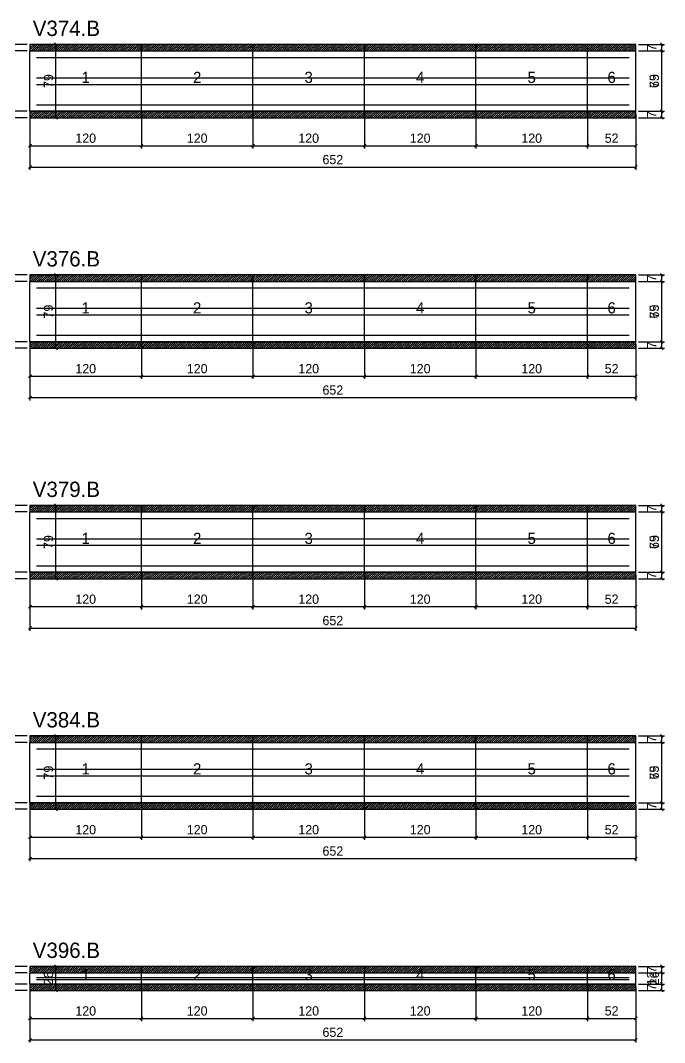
# Model space of a CAD drawing. Extents: x -9000 to 3070, y -16391 to 1250.
# Drawn here: x 900 to 1593, y -8705 to -7605 of the extents above; entities that cross this region are included whole.
import ezdxf
from ezdxf.enums import TextEntityAlignment as Align

# ---------------------------------------------------------------- set-up
doc = ezdxf.new("R2010")
doc.units = 0
for name, color, linetype in [('5', 5, 'Continuous'), ('COTA', 241, 'Continuous'), ('NOMENCLATURA', 7, 'Continuous'), ('Painéis', 200, 'Continuous'), ('SARR_2.2x5', 40, 'Continuous'), ('SARR_2.2x7', 40, 'Continuous'), ('SCO-___-LAJ', 224, 'Continuous')]:
    doc.layers.add(name, color=color, linetype=linetype)
doc.dimstyles.new('PAINEL', dxfattribs={"dimtxt": 10, "dimasz": 3, "dimexe": 3, "dimexo": 3, "dimgap": 3, "dimtad": 1, "dimblk": 'OBLIQUE', "dimblk1": 'OBLIQUE', "dimcen": 2.5, "dimclrd": 4, "dimclre": 4, "dimclrt": 240, "dimazin": 3, "dimtfac": 1, "dimtmove": 0, "dimatfit": 3})

# ---------------------------------------------------------------- blocks, each defined once
blk = doc.blocks.new('_OBLIQUE')
at = {"color": 0, "linetype": 'BYBLOCK'}
blk.add_line((-0.5, -0.5), (0.5, 0.5), dxfattribs=at)

msp = doc.modelspace()

# ---------------------------------------------------------------- hatches: boundary and pattern name
at = {"layer": 'COTA'}
h = msp.add_hatch(dxfattribs=at)
h.set_pattern_fill('ANSI31', scale=0.5)
h.paths.add_polyline_path([(910, -7638), (1030, -7638), (1030, -7631), (910, -7631)])
h = msp.add_hatch(dxfattribs=at)
h.set_pattern_fill('ANSI31', scale=0.5)
h.paths.add_polyline_path([(1030, -7638), (1150, -7638), (1150, -7631), (1030, -7631)])
h = msp.add_hatch(dxfattribs=at)
h.set_pattern_fill('ANSI31', scale=0.5)
h.paths.add_polyline_path([(1150, -7638), (1270, -7638), (1270, -7631), (1150, -7631)])
h = msp.add_hatch(dxfattribs=at)
h.set_pattern_fill('ANSI31', scale=0.5)
h.paths.add_polyline_path([(1270, -7638), (1390, -7638), (1390, -7631), (1270, -7631)])
h = msp.add_hatch(dxfattribs=at)
h.set_pattern_fill('ANSI31', scale=0.5)
h.paths.add_polyline_path([(1390, -7638), (1510, -7638), (1510, -7631), (1390, -7631)])
h = msp.add_hatch(dxfattribs=at)
h.set_pattern_fill('ANSI31', scale=0.5)
h.paths.add_polyline_path([(1510, -7638), (1562, -7638), (1562, -7631), (1510, -7631)])
h = msp.add_hatch(dxfattribs=at)
h.set_pattern_fill('ANSI31', scale=0.5)
h.paths.add_polyline_path([(910, -7710), (1030, -7710), (1030, -7703), (910, -7703)])
h = msp.add_hatch(dxfattribs=at)
h.set_pattern_fill('ANSI31', scale=0.5)
h.paths.add_polyline_path([(1030, -7710), (1150, -7710), (1150, -7703), (1030, -7703)])
h = msp.add_hatch(dxfattribs=at)
h.set_pattern_fill('ANSI31', scale=0.5)
h.paths.add_polyline_path([(1150, -7710), (1270, -7710), (1270, -7703), (1150, -7703)])
h = msp.add_hatch(dxfattribs=at)
h.set_pattern_fill('ANSI31', scale=0.5)
h.paths.add_polyline_path([(1270, -7710), (1390, -7710), (1390, -7703), (1270, -7703)])
h = msp.add_hatch(dxfattribs=at)
h.set_pattern_fill('ANSI31', scale=0.5)
h.paths.add_polyline_path([(1390, -7710), (1510, -7710), (1510, -7703), (1390, -7703)])
h = msp.add_hatch(dxfattribs=at)
h.set_pattern_fill('ANSI31', scale=0.5)
h.paths.add_polyline_path([(1510, -7710), (1562, -7710), (1562, -7703), (1510, -7703)])
h = msp.add_hatch(dxfattribs=at)
h.set_pattern_fill('ANSI31', scale=0.5)
h.paths.add_polyline_path([(910, -7886), (1030, -7886), (1030, -7879), (910, -7879)])
h = msp.add_hatch(dxfattribs=at)
h.set_pattern_fill('ANSI31', scale=0.5)
h.paths.add_polyline_path([(1030, -7886), (1150, -7886), (1150, -7879), (1030, -7879)])
h = msp.add_hatch(dxfattribs=at)
h.set_pattern_fill('ANSI31', scale=0.5)
h.paths.add_polyline_path([(1150, -7886), (1270, -7886), (1270, -7879), (1150, -7879)])
h = msp.add_hatch(dxfattribs=at)
h.set_pattern_fill('ANSI31', scale=0.5)
h.paths.add_polyline_path([(1270, -7886), (1390, -7886), (1390, -7879), (1270, -7879)])
h = msp.add_hatch(dxfattribs=at)
h.set_pattern_fill('ANSI31', scale=0.5)
h.paths.add_polyline_path([(1390, -7886), (1510, -7886), (1510, -7879), (1390, -7879)])
h = msp.add_hatch(dxfattribs=at)
h.set_pattern_fill('ANSI31', scale=0.5)
h.paths.add_polyline_path([(1510, -7886), (1562, -7886), (1562, -7879), (1510, -7879)])
h = msp.add_hatch(dxfattribs=at)
h.set_pattern_fill('ANSI31', scale=0.5)
h.paths.add_polyline_path([(910, -7958), (1030, -7958), (1030, -7951), (910, -7951)])
h = msp.add_hatch(dxfattribs=at)
h.set_pattern_fill('ANSI31', scale=0.5)
h.paths.add_polyline_path([(1030, -7958), (1150, -7958), (1150, -7951), (1030, -7951)])
h = msp.add_hatch(dxfattribs=at)
h.set_pattern_fill('ANSI31', scale=0.5)
h.paths.add_polyline_path([(1150, -7958), (1270, -7958), (1270, -7951), (1150, -7951)])
h = msp.add_hatch(dxfattribs=at)
h.set_pattern_fill('ANSI31', scale=0.5)
h.paths.add_polyline_path([(1270, -7958), (1390, -7958), (1390, -7951), (1270, -7951)])
h = msp.add_hatch(dxfattribs=at)
h.set_pattern_fill('ANSI31', scale=0.5)
h.paths.add_polyline_path([(1390, -7958), (1510, -7958), (1510, -7951), (1390, -7951)])
h = msp.add_hatch(dxfattribs=at)
h.set_pattern_fill('ANSI31', scale=0.5)
h.paths.add_polyline_path([(1510, -7958), (1562, -7958), (1562, -7951), (1510, -7951)])
h = msp.add_hatch(dxfattribs=at)
h.set_pattern_fill('ANSI31', scale=0.5)
h.paths.add_polyline_path([(910, -8134), (1030, -8134), (1030, -8127), (910, -8127)])
h = msp.add_hatch(dxfattribs=at)
h.set_pattern_fill('ANSI31', scale=0.5)
h.paths.add_polyline_path([(1030, -8134), (1150, -8134), (1150, -8127), (1030, -8127)])
h = msp.add_hatch(dxfattribs=at)
h.set_pattern_fill('ANSI31', scale=0.5)
h.paths.add_polyline_path([(1150, -8134), (1270, -8134), (1270, -8127), (1150, -8127)])
h = msp.add_hatch(dxfattribs=at)
h.set_pattern_fill('ANSI31', scale=0.5)
h.paths.add_polyline_path([(1270, -8134), (1390, -8134), (1390, -8127), (1270, -8127)])
h = msp.add_hatch(dxfattribs=at)
h.set_pattern_fill('ANSI31', scale=0.5)
h.paths.add_polyline_path([(1390, -8134), (1510, -8134), (1510, -8127), (1390, -8127)])
h = msp.add_hatch(dxfattribs=at)
h.set_pattern_fill('ANSI31', scale=0.5)
h.paths.add_polyline_path([(1510, -8134), (1562, -8134), (1562, -8127), (1510, -8127)])
h = msp.add_hatch(dxfattribs=at)
h.set_pattern_fill('ANSI31', scale=0.5)
h.paths.add_polyline_path([(910, -8206), (1030, -8206), (1030, -8199), (910, -8199)])
h = msp.add_hatch(dxfattribs=at)
h.set_pattern_fill('ANSI31', scale=0.5)
h.paths.add_polyline_path([(1030, -8206), (1150, -8206), (1150, -8199), (1030, -8199)])
h = msp.add_hatch(dxfattribs=at)
h.set_pattern_fill('ANSI31', scale=0.5)
h.paths.add_polyline_path([(1150, -8206), (1270, -8206), (1270, -8199), (1150, -8199)])
h = msp.add_hatch(dxfattribs=at)
h.set_pattern_fill('ANSI31', scale=0.5)
h.paths.add_polyline_path([(1270, -8206), (1390, -8206), (1390, -8199), (1270, -8199)])
h = msp.add_hatch(dxfattribs=at)
h.set_pattern_fill('ANSI31', scale=0.5)
h.paths.add_polyline_path([(1390, -8206), (1510, -8206), (1510, -8199), (1390, -8199)])
h = msp.add_hatch(dxfattribs=at)
h.set_pattern_fill('ANSI31', scale=0.5)
h.paths.add_polyline_path([(1510, -8206), (1562, -8206), (1562, -8199), (1510, -8199)])
h = msp.add_hatch(dxfattribs=at)
h.set_pattern_fill('ANSI31', scale=0.5)
h.paths.add_polyline_path([(910, -8382), (1030, -8382), (1030, -8375), (910, -8375)])
h = msp.add_hatch(dxfattribs=at)
h.set_pattern_fill('ANSI31', scale=0.5)
h.paths.add_polyline_path([(1030, -8382), (1150, -8382), (1150, -8375), (1030, -8375)])
h = msp.add_hatch(dxfattribs=at)
h.set_pattern_fill('ANSI31', scale=0.5)
h.paths.add_polyline_path([(1150, -8382), (1270, -8382), (1270, -8375), (1150, -8375)])
h = msp.add_hatch(dxfattribs=at)
h.set_pattern_fill('ANSI31', scale=0.5)
h.paths.add_polyline_path([(1270, -8382), (1390, -8382), (1390, -8375), (1270, -8375)])
h = msp.add_hatch(dxfattribs=at)
h.set_pattern_fill('ANSI31', scale=0.5)
h.paths.add_polyline_path([(1390, -8382), (1510, -8382), (1510, -8375), (1390, -8375)])
h = msp.add_hatch(dxfattribs=at)
h.set_pattern_fill('ANSI31', scale=0.5)
h.paths.add_polyline_path([(1510, -8382), (1562, -8382), (1562, -8375), (1510, -8375)])
h = msp.add_hatch(dxfattribs=at)
h.set_pattern_fill('ANSI31', scale=0.5)
h.paths.add_polyline_path([(910, -8454), (1030, -8454), (1030, -8447), (910, -8447)])
h = msp.add_hatch(dxfattribs=at)
h.set_pattern_fill('ANSI31', scale=0.5)
h.paths.add_polyline_path([(1030, -8454), (1150, -8454), (1150, -8447), (1030, -8447)])
h = msp.add_hatch(dxfattribs=at)
h.set_pattern_fill('ANSI31', scale=0.5)
h.paths.add_polyline_path([(1150, -8454), (1270, -8454), (1270, -8447), (1150, -8447)])
h = msp.add_hatch(dxfattribs=at)
h.set_pattern_fill('ANSI31', scale=0.5)
h.paths.add_polyline_path([(1270, -8454), (1390, -8454), (1390, -8447), (1270, -8447)])
h = msp.add_hatch(dxfattribs=at)
h.set_pattern_fill('ANSI31', scale=0.5)
h.paths.add_polyline_path([(1390, -8454), (1510, -8454), (1510, -8447), (1390, -8447)])
h = msp.add_hatch(dxfattribs=at)
h.set_pattern_fill('ANSI31', scale=0.5)
h.paths.add_polyline_path([(1510, -8454), (1562, -8454), (1562, -8447), (1510, -8447)])
h = msp.add_hatch(dxfattribs=at)
h.set_pattern_fill('ANSI31', scale=0.5)
h.paths.add_polyline_path([(910, -8630), (1030, -8630), (1030, -8623), (910, -8623)])
h = msp.add_hatch(dxfattribs=at)
h.set_pattern_fill('ANSI31', scale=0.5)
h.paths.add_polyline_path([(1030, -8630), (1150, -8630), (1150, -8623), (1030, -8623)])
h = msp.add_hatch(dxfattribs=at)
h.set_pattern_fill('ANSI31', scale=0.5)
h.paths.add_polyline_path([(1150, -8630), (1270, -8630), (1270, -8623), (1150, -8623)])
h = msp.add_hatch(dxfattribs=at)
h.set_pattern_fill('ANSI31', scale=0.5)
h.paths.add_polyline_path([(1270, -8630), (1390, -8630), (1390, -8623), (1270, -8623)])
h = msp.add_hatch(dxfattribs=at)
h.set_pattern_fill('ANSI31', scale=0.5)
h.paths.add_polyline_path([(1390, -8630), (1510, -8630), (1510, -8623), (1390, -8623)])
h = msp.add_hatch(dxfattribs=at)
h.set_pattern_fill('ANSI31', scale=0.5)
h.paths.add_polyline_path([(1510, -8630), (1562, -8630), (1562, -8623), (1510, -8623)])
h = msp.add_hatch(dxfattribs=at)
h.set_pattern_fill('ANSI31', scale=0.5)
h.paths.add_polyline_path([(910, -8649), (1030, -8649), (1030, -8642), (910, -8642)])
h = msp.add_hatch(dxfattribs=at)
h.set_pattern_fill('ANSI31', scale=0.5)
h.paths.add_polyline_path([(1030, -8649), (1150, -8649), (1150, -8642), (1030, -8642)])
h = msp.add_hatch(dxfattribs=at)
h.set_pattern_fill('ANSI31', scale=0.5)
h.paths.add_polyline_path([(1150, -8649), (1270, -8649), (1270, -8642), (1150, -8642)])
h = msp.add_hatch(dxfattribs=at)
h.set_pattern_fill('ANSI31', scale=0.5)
h.paths.add_polyline_path([(1270, -8649), (1390, -8649), (1390, -8642), (1270, -8642)])
h = msp.add_hatch(dxfattribs=at)
h.set_pattern_fill('ANSI31', scale=0.5)
h.paths.add_polyline_path([(1390, -8649), (1510, -8649), (1510, -8642), (1390, -8642)])
h = msp.add_hatch(dxfattribs=at)
h.set_pattern_fill('ANSI31', scale=0.5)
h.paths.add_polyline_path([(1510, -8649), (1562, -8649), (1562, -8642), (1510, -8642)])

# ---------------------------------------------------------------- linework, layer by layer
at = {"layer": 'Painéis'}
for p, q in [((910, -7638), (1030, -7638)), ((910, -7703), (910, -7638)), ((1030, -7703), (1030, -7638)), ((1030, -7703), (1030, -7638)), ((1030, -7638), (1150, -7638)), ((1030, -7703), (1030, -7638)), ((1150, -7703), (1150, -7638)), ((1150, -7703), (1150, -7638)), ((1150, -7638), (1270, -7638)), ((1150, -7703), (1150, -7638)), ((1270, -7703), (1270, -7638)), ((1270, -7703), (1270, -7638)), ((1270, -7638), (1390, -7638)), ((1270, -7703), (1270, -7638)), ((1390, -7703), (1390, -7638)), ((1390, -7703), (1390, -7638)), ((1390, -7638), (1510, -7638)), ((1390, -7703), (1390, -7638)), ((1510, -7703), (1510, -7638)), ((1510, -7703), (1510, -7638)), ((1510, -7638), (1562, -7638)), ((1510, -7703), (1510, -7638)), ((1562, -7703), (1562, -7638)), ((910, -7703), (1030, -7703)), ((1030, -7703), (1150, -7703)), ((1150, -7703), (1270, -7703)), ((1270, -7703), (1390, -7703)), ((1390, -7703), (1510, -7703)), ((1510, -7703), (1562, -7703)), ((910, -7886), (1030, -7886)), ((910, -7951), (910, -7886)), ((1030, -7951), (1030, -7886)), ((1030, -7951), (1030, -7886)), ((1030, -7886), (1150, -7886)), ((1030, -7951), (1030, -7886)), ((1150, -7951), (1150, -7886)), ((1150, -7951), (1150, -7886)), ((1150, -7886), (1270, -7886)), ((1150, -7951), (1150, -7886)), ((1270, -7951), (1270, -7886)), ((1270, -7951), (1270, -7886)), ((1270, -7886), (1390, -7886)), ((1270, -7951), (1270, -7886)), ((1390, -7951), (1390, -7886)), ((1390, -7951), (1390, -7886)), ((1390, -7886), (1510, -7886)), ((1390, -7951), (1390, -7886)), ((1510, -7951), (1510, -7886)), ((1510, -7951), (1510, -7886)), ((1510, -7886), (1562, -7886)), ((1510, -7951), (1510, -7886)), ((1562, -7951), (1562, -7886)), ((910, -7951), (1030, -7951)), ((1030, -7951), (1150, -7951)), ((1150, -7951), (1270, -7951)), ((1270, -7951), (1390, -7951)), ((1390, -7951), (1510, -7951)), ((1510, -7951), (1562, -7951)), ((910, -8134), (1030, -8134)), ((910, -8199), (910, -8134)), ((1030, -8199), (1030, -8134)), ((1030, -8199), (1030, -8134)), ((1030, -8134), (1150, -8134)), ((1030, -8199), (1030, -8134)), ((1150, -8199), (1150, -8134)), ((1150, -8199), (1150, -8134)), ((1150, -8134), (1270, -8134)), ((1150, -8199), (1150, -8134)), ((1270, -8199), (1270, -8134)), ((1270, -8199), (1270, -8134)), ((1270, -8134), (1390, -8134)), ((1270, -8199), (1270, -8134)), ((1390, -8199), (1390, -8134)), ((1390, -8199), (1390, -8134)), ((1390, -8134), (1510, -8134)), ((1390, -8199), (1390, -8134)), ((1510, -8199), (1510, -8134)), ((1510, -8199), (1510, -8134)), ((1510, -8134), (1562, -8134)), ((1510, -8199), (1510, -8134)), ((1562, -8199), (1562, -8134)), ((910, -8199), (1030, -8199)), ((1030, -8199), (1150, -8199)), ((1150, -8199), (1270, -8199)), ((1270, -8199), (1390, -8199)), ((1390, -8199), (1510, -8199)), ((1510, -8199), (1562, -8199)), ((910, -8382), (1030, -8382)), ((910, -8447), (910, -8382)), ((1030, -8447), (1030, -8382)), ((1030, -8447), (1030, -8382)), ((1030, -8382), (1150, -8382)), ((1030, -8447), (1030, -8382)), ((1150, -8447), (1150, -8382)), ((1150, -8447), (1150, -8382)), ((1150, -8382), (1270, -8382)), ((1150, -8447), (1150, -8382)), ((1270, -8447), (1270, -8382)), ((1270, -8447), (1270, -8382)), ((1270, -8382), (1390, -8382)), ((1270, -8447), (1270, -8382)), ((1390, -8447), (1390, -8382)), ((1390, -8447), (1390, -8382)), ((1390, -8382), (1510, -8382)), ((1390, -8447), (1390, -8382)), ((1510, -8447), (1510, -8382)), ((1510, -8447), (1510, -8382)), ((1510, -8382), (1562, -8382)), ((1510, -8447), (1510, -8382)), ((1562, -8447), (1562, -8382)), ((910, -8447), (1030, -8447)), ((1030, -8447), (1150, -8447)), ((1150, -8447), (1270, -8447)), ((1270, -8447), (1390, -8447)), ((1390, -8447), (1510, -8447)), ((1510, -8447), (1562, -8447)), ((910, -8630), (1030, -8630)), ((910, -8642), (910, -8630)), ((1030, -8642), (1030, -8630)), ((1030, -8642), (1030, -8630)), ((1030, -8630), (1150, -8630)), ((1030, -8642), (1030, -8630)), ((1150, -8642), (1150, -8630)), ((1150, -8642), (1150, -8630)), ((1150, -8630), (1270, -8630)), ((1150, -8642), (1150, -8630)), ((1270, -8642), (1270, -8630)), ((1270, -8642), (1270, -8630)), ((1270, -8630), (1390, -8630)), ((1270, -8642), (1270, -8630)), ((1390, -8642), (1390, -8630)), ((1390, -8642), (1390, -8630)), ((1390, -8630), (1510, -8630)), ((1390, -8642), (1390, -8630)), ((1510, -8642), (1510, -8630)), ((1510, -8642), (1510, -8630)), ((1510, -8630), (1562, -8630)), ((1510, -8642), (1510, -8630)), ((1562, -8642), (1562, -8630)), ((910, -8642), (1030, -8642)), ((1030, -8642), (1150, -8642)), ((1150, -8642), (1270, -8642)), ((1270, -8642), (1390, -8642)), ((1390, -8642), (1510, -8642)), ((1510, -8642), (1562, -8642))]:
    msp.add_line(p, q, dxfattribs=at)
at = {"layer": 'SARR_2.2x5'}
for points in [[(917, -8635), (1030, -8635)], [(917, -8635), (1030, -8635)], [(917, -8637), (1030, -8637)], [(917, -8637), (1030, -8637)], [(1030, -8635), (1150, -8635)], [(1030, -8635), (1150, -8635)], [(1030, -8637), (1150, -8637)], [(1030, -8637), (1150, -8637)], [(1150, -8635), (1270, -8635)], [(1150, -8635), (1270, -8635)], [(1150, -8637), (1270, -8637)], [(1150, -8637), (1270, -8637)], [(1270, -8635), (1390, -8635)], [(1270, -8635), (1390, -8635)], [(1270, -8637), (1390, -8637)], [(1270, -8637), (1390, -8637)], [(1390, -8635), (1510, -8635)], [(1390, -8635), (1510, -8635)], [(1390, -8637), (1510, -8637)], [(1390, -8637), (1510, -8637)], [(1510, -8635), (1555, -8635)], [(1510, -8635), (1555, -8635)], [(1510, -8637), (1555, -8637)], [(1510, -8637), (1555, -8637)]]:
    msp.add_lwpolyline(points, dxfattribs=at)
at = {"layer": 'SARR_2.2x7'}
for points in [[(917, -7645), (1030, -7645)], [(917, -7645), (1030, -7645)], [(1030, -7645), (1150, -7645)], [(1030, -7645), (1150, -7645)], [(1150, -7645), (1270, -7645)], [(1150, -7645), (1270, -7645)], [(1270, -7645), (1390, -7645)], [(1270, -7645), (1390, -7645)], [(1390, -7645), (1510, -7645)], [(1390, -7645), (1510, -7645)], [(1510, -7645), (1555, -7645)], [(1510, -7645), (1555, -7645)], [(917, -7667), (1030, -7667)], [(917, -7667), (1030, -7667)], [(917, -7674), (1030, -7674)], [(917, -7674), (1030, -7674)], [(1030, -7667), (1150, -7667)], [(1030, -7667), (1150, -7667)], [(1030, -7674), (1150, -7674)], [(1030, -7674), (1150, -7674)], [(1150, -7667), (1270, -7667)], [(1150, -7667), (1270, -7667)], [(1150, -7674), (1270, -7674)], [(1150, -7674), (1270, -7674)], [(1270, -7667), (1390, -7667)], [(1270, -7667), (1390, -7667)], [(1270, -7674), (1390, -7674)], [(1270, -7674), (1390, -7674)], [(1390, -7667), (1510, -7667)], [(1390, -7667), (1510, -7667)], [(1390, -7674), (1510, -7674)], [(1390, -7674), (1510, -7674)], [(1510, -7667), (1555, -7667)], [(1510, -7667), (1555, -7667)], [(1510, -7674), (1555, -7674)], [(1510, -7674), (1555, -7674)], [(917, -7696), (1030, -7696)], [(917, -7696), (1030, -7696)], [(1030, -7696), (1150, -7696)], [(1030, -7696), (1150, -7696)], [(1150, -7696), (1270, -7696)], [(1150, -7696), (1270, -7696)], [(1270, -7696), (1390, -7696)], [(1270, -7696), (1390, -7696)], [(1390, -7696), (1510, -7696)], [(1390, -7696), (1510, -7696)], [(1510, -7696), (1555, -7696)], [(1510, -7696), (1555, -7696)], [(917, -7893), (1030, -7893)], [(917, -7893), (1030, -7893)], [(1030, -7893), (1150, -7893)], [(1030, -7893), (1150, -7893)], [(1150, -7893), (1270, -7893)], [(1150, -7893), (1270, -7893)], [(1270, -7893), (1390, -7893)], [(1270, -7893), (1390, -7893)], [(1390, -7893), (1510, -7893)], [(1390, -7893), (1510, -7893)], [(1510, -7893), (1555, -7893)], [(1510, -7893), (1555, -7893)], [(917, -7915), (1030, -7915)], [(917, -7915), (1030, -7915)], [(1030, -7915), (1150, -7915)], [(1030, -7915), (1150, -7915)], [(1150, -7915), (1270, -7915)], [(1150, -7915), (1270, -7915)], [(1270, -7915), (1390, -7915)], [(1270, -7915), (1390, -7915)], [(1390, -7915), (1510, -7915)], [(1390, -7915), (1510, -7915)], [(1510, -7915), (1555, -7915)], [(1510, -7915), (1555, -7915)], [(917, -7922), (1030, -7922)], [(917, -7922), (1030, -7922)], [(1030, -7922), (1150, -7922)], [(1030, -7922), (1150, -7922)], [(1150, -7922), (1270, -7922)], [(1150, -7922), (1270, -7922)], [(1270, -7922), (1390, -7922)], [(1270, -7922), (1390, -7922)], [(1390, -7922), (1510, -7922)], [(1390, -7922), (1510, -7922)], [(1510, -7922), (1555, -7922)], [(1510, -7922), (1555, -7922)], [(917, -7944), (1030, -7944)], [(917, -7944), (1030, -7944)], [(1030, -7944), (1150, -7944)], [(1030, -7944), (1150, -7944)], [(1150, -7944), (1270, -7944)], [(1150, -7944), (1270, -7944)], [(1270, -7944), (1390, -7944)], [(1270, -7944), (1390, -7944)], [(1390, -7944), (1510, -7944)], [(1390, -7944), (1510, -7944)], [(1510, -7944), (1555, -7944)], [(1510, -7944), (1555, -7944)], [(917, -8141), (1030, -8141)], [(917, -8141), (1030, -8141)], [(1030, -8141), (1150, -8141)], [(1030, -8141), (1150, -8141)], [(1150, -8141), (1270, -8141)], [(1150, -8141), (1270, -8141)], [(1270, -8141), (1390, -8141)], [(1270, -8141), (1390, -8141)], [(1390, -8141), (1510, -8141)], [(1390, -8141), (1510, -8141)], [(1510, -8141), (1555, -8141)], [(1510, -8141), (1555, -8141)], [(917, -8163), (1030, -8163)], [(917, -8163), (1030, -8163)], [(917, -8170), (1030, -8170)], [(917, -8170), (1030, -8170)], [(1030, -8163), (1150, -8163)], [(1030, -8163), (1150, -8163)], [(1030, -8170), (1150, -8170)], [(1030, -8170), (1150, -8170)], [(1150, -8163), (1270, -8163)], [(1150, -8163), (1270, -8163)], [(1150, -8170), (1270, -8170)], [(1150, -8170), (1270, -8170)], [(1270, -8163), (1390, -8163)], [(1270, -8163), (1390, -8163)], [(1270, -8170), (1390, -8170)], [(1270, -8170), (1390, -8170)], [(1390, -8163), (1510, -8163)], [(1390, -8163), (1510, -8163)], [(1390, -8170), (1510, -8170)], [(1390, -8170), (1510, -8170)], [(1510, -8163), (1555, -8163)], [(1510, -8163), (1555, -8163)], [(1510, -8170), (1555, -8170)], [(1510, -8170), (1555, -8170)], [(917, -8192), (1030, -8192)], [(917, -8192), (1030, -8192)], [(1030, -8192), (1150, -8192)], [(1030, -8192), (1150, -8192)], [(1150, -8192), (1270, -8192)], [(1150, -8192), (1270, -8192)], [(1270, -8192), (1390, -8192)], [(1270, -8192), (1390, -8192)], [(1390, -8192), (1510, -8192)], [(1390, -8192), (1510, -8192)], [(1510, -8192), (1555, -8192)], [(1510, -8192), (1555, -8192)], [(917, -8389), (1030, -8389)], [(917, -8389), (1030, -8389)], [(1030, -8389), (1150, -8389)], [(1030, -8389), (1150, -8389)], [(1150, -8389), (1270, -8389)], [(1150, -8389), (1270, -8389)], [(1270, -8389), (1390, -8389)], [(1270, -8389), (1390, -8389)], [(1390, -8389), (1510, -8389)], [(1390, -8389), (1510, -8389)], [(1510, -8389), (1555, -8389)], [(1510, -8389), (1555, -8389)], [(917, -8411), (1030, -8411)], [(917, -8411), (1030, -8411)], [(1030, -8411), (1150, -8411)], [(1030, -8411), (1150, -8411)], [(1150, -8411), (1270, -8411)], [(1150, -8411), (1270, -8411)], [(1270, -8411), (1390, -8411)], [(1270, -8411), (1390, -8411)], [(1390, -8411), (1510, -8411)], [(1390, -8411), (1510, -8411)], [(1510, -8411), (1555, -8411)], [(1510, -8411), (1555, -8411)], [(917, -8418), (1030, -8418)], [(917, -8418), (1030, -8418)], [(1030, -8418), (1150, -8418)], [(1030, -8418), (1150, -8418)], [(1150, -8418), (1270, -8418)], [(1150, -8418), (1270, -8418)], [(1270, -8418), (1390, -8418)], [(1270, -8418), (1390, -8418)], [(1390, -8418), (1510, -8418)], [(1390, -8418), (1510, -8418)], [(1510, -8418), (1555, -8418)], [(1510, -8418), (1555, -8418)], [(917, -8440), (1030, -8440)], [(917, -8440), (1030, -8440)], [(1030, -8440), (1150, -8440)], [(1030, -8440), (1150, -8440)], [(1150, -8440), (1270, -8440)], [(1150, -8440), (1270, -8440)], [(1270, -8440), (1390, -8440)], [(1270, -8440), (1390, -8440)], [(1390, -8440), (1510, -8440)], [(1390, -8440), (1510, -8440)], [(1510, -8440), (1555, -8440)], [(1510, -8440), (1555, -8440)]]:
    msp.add_lwpolyline(points, dxfattribs=at)
at = {"layer": 'SCO-___-LAJ'}
for points in [[(910, -7638), (1030, -7638), (1030, -7631), (910, -7631)], [(1030, -7638), (1150, -7638), (1150, -7631), (1030, -7631)], [(1150, -7638), (1270, -7638), (1270, -7631), (1150, -7631)], [(1270, -7638), (1390, -7638), (1390, -7631), (1270, -7631)], [(1390, -7638), (1510, -7638), (1510, -7631), (1390, -7631)], [(1510, -7638), (1562, -7638), (1562, -7631), (1510, -7631)], [(910, -7710), (1030, -7710), (1030, -7703), (910, -7703)], [(1030, -7710), (1150, -7710), (1150, -7703), (1030, -7703)], [(1150, -7710), (1270, -7710), (1270, -7703), (1150, -7703)], [(1270, -7710), (1390, -7710), (1390, -7703), (1270, -7703)], [(1390, -7710), (1510, -7710), (1510, -7703), (1390, -7703)], [(1510, -7710), (1562, -7710), (1562, -7703), (1510, -7703)], [(910, -7886), (1030, -7886), (1030, -7879), (910, -7879)], [(1030, -7886), (1150, -7886), (1150, -7879), (1030, -7879)], [(1150, -7886), (1270, -7886), (1270, -7879), (1150, -7879)], [(1270, -7886), (1390, -7886), (1390, -7879), (1270, -7879)], [(1390, -7886), (1510, -7886), (1510, -7879), (1390, -7879)], [(1510, -7886), (1562, -7886), (1562, -7879), (1510, -7879)], [(910, -7958), (1030, -7958), (1030, -7951), (910, -7951)], [(1030, -7958), (1150, -7958), (1150, -7951), (1030, -7951)], [(1150, -7958), (1270, -7958), (1270, -7951), (1150, -7951)], [(1270, -7958), (1390, -7958), (1390, -7951), (1270, -7951)], [(1390, -7958), (1510, -7958), (1510, -7951), (1390, -7951)], [(1510, -7958), (1562, -7958), (1562, -7951), (1510, -7951)], [(910, -8134), (1030, -8134), (1030, -8127), (910, -8127)], [(1030, -8134), (1150, -8134), (1150, -8127), (1030, -8127)], [(1150, -8134), (1270, -8134), (1270, -8127), (1150, -8127)], [(1270, -8134), (1390, -8134), (1390, -8127), (1270, -8127)], [(1390, -8134), (1510, -8134), (1510, -8127), (1390, -8127)], [(1510, -8134), (1562, -8134), (1562, -8127), (1510, -8127)], [(910, -8206), (1030, -8206), (1030, -8199), (910, -8199)], [(1030, -8206), (1150, -8206), (1150, -8199), (1030, -8199)], [(1150, -8206), (1270, -8206), (1270, -8199), (1150, -8199)], [(1270, -8206), (1390, -8206), (1390, -8199), (1270, -8199)], [(1390, -8206), (1510, -8206), (1510, -8199), (1390, -8199)], [(1510, -8206), (1562, -8206), (1562, -8199), (1510, -8199)], [(910, -8382), (1030, -8382), (1030, -8375), (910, -8375)], [(1030, -8382), (1150, -8382), (1150, -8375), (1030, -8375)], [(1150, -8382), (1270, -8382), (1270, -8375), (1150, -8375)], [(1270, -8382), (1390, -8382), (1390, -8375), (1270, -8375)], [(1390, -8382), (1510, -8382), (1510, -8375), (1390, -8375)], [(1510, -8382), (1562, -8382), (1562, -8375), (1510, -8375)], [(910, -8454), (1030, -8454), (1030, -8447), (910, -8447)], [(1030, -8454), (1150, -8454), (1150, -8447), (1030, -8447)], [(1150, -8454), (1270, -8454), (1270, -8447), (1150, -8447)], [(1270, -8454), (1390, -8454), (1390, -8447), (1270, -8447)], [(1390, -8454), (1510, -8454), (1510, -8447), (1390, -8447)], [(1510, -8454), (1562, -8454), (1562, -8447), (1510, -8447)], [(910, -8630), (1030, -8630), (1030, -8623), (910, -8623)], [(1030, -8630), (1150, -8630), (1150, -8623), (1030, -8623)], [(1150, -8630), (1270, -8630), (1270, -8623), (1150, -8623)], [(1270, -8630), (1390, -8630), (1390, -8623), (1270, -8623)], [(1390, -8630), (1510, -8630), (1510, -8623), (1390, -8623)], [(1510, -8630), (1562, -8630), (1562, -8623), (1510, -8623)], [(910, -8649), (1030, -8649), (1030, -8642), (910, -8642)], [(1030, -8649), (1150, -8649), (1150, -8642), (1030, -8642)], [(1150, -8649), (1270, -8649), (1270, -8642), (1150, -8642)], [(1270, -8649), (1390, -8649), (1390, -8642), (1270, -8642)], [(1390, -8649), (1510, -8649), (1510, -8642), (1390, -8642)], [(1510, -8649), (1562, -8649), (1562, -8642), (1510, -8642)]]:
    msp.add_lwpolyline(points, close=True, dxfattribs=at)

# ---------------------------------------------------------------- texts
at = {"layer": '5'}
for s, p in [('1', (970, -7666.5)), ('2', (1090, -7666.5)), ('3', (1210, -7666.5)), ('4', (1330, -7666.5)), ('5', (1450, -7666.5)), ('6', (1536, -7666.5)), ('1', (970, -7914.5)), ('2', (1090, -7914.5)), ('3', (1210, -7914.5)), ('4', (1330, -7914.5)), ('5', (1450, -7914.5)), ('6', (1536, -7914.5)), ('1', (970, -8162.5)), ('2', (1090, -8162.5)), ('3', (1210, -8162.5)), ('4', (1330, -8162.5)), ('5', (1450, -8162.5)), ('6', (1536, -8162.5)), ('1', (970, -8410.5)), ('2', (1090, -8410.5)), ('3', (1210, -8410.5)), ('4', (1330, -8410.5)), ('5', (1450, -8410.5)), ('6', (1536, -8410.5)), ('1', (970, -8632)), ('2', (1090, -8632)), ('3', (1210, -8632)), ('4', (1330, -8632)), ('5', (1450, -8632)), ('6', (1536, -8632))]:
    msp.add_text(s, height=12, dxfattribs=at).set_placement(p, align=Align.MIDDLE_CENTER)
at = {"layer": 'NOMENCLATURA'}
for s, p in [('V374.B', (913, -7622)), ('V376.B', (913, -7870)), ('V379.B', (913, -8118)), ('V384.B', (913, -8366)), ('V396.B', (913, -8614))]:
    msp.add_text(s, height=16.5, dxfattribs=at).set_placement(p)

# ---------------------------------------------------------------- dimensions: what is measured, and where the dimension line sits
at = {"layer": 'COTA'}
for base, p1, p2 in [((882, -7638), (910, -7638), (910, -7631)), ((938, -7710), (910, -7710), (910, -7631)), ((1590, -7710), (1562, -7710), (1562, -7631)), ((1590, -7638), (1562, -7638), (1562, -7631)), ((882, -7703), (910, -7703), (910, -7638)), ((1590, -7703), (1562, -7703), (1562, -7638)), ((882, -7710), (910, -7710), (910, -7703)), ((1590, -7710), (1562, -7710), (1562, -7703)), ((882, -7886), (910, -7886), (910, -7879)), ((882, -7951), (910, -7951), (910, -7886)), ((938, -7958), (910, -7958), (910, -7879)), ((1590, -7958), (1562, -7958), (1562, -7879)), ((1590, -7886), (1562, -7886), (1562, -7879)), ((1590, -7951), (1562, -7951), (1562, -7886)), ((882, -7958), (910, -7958), (910, -7951)), ((1590, -7958), (1562, -7958), (1562, -7951)), ((882, -8134), (910, -8134), (910, -8127)), ((938, -8206), (910, -8206), (910, -8127)), ((1590, -8206), (1562, -8206), (1562, -8127)), ((1590, -8134), (1562, -8134), (1562, -8127)), ((882, -8199), (910, -8199), (910, -8134)), ((1590, -8199), (1562, -8199), (1562, -8134)), ((882, -8206), (910, -8206), (910, -8199)), ((1590, -8206), (1562, -8206), (1562, -8199)), ((882, -8382), (910, -8382), (910, -8375)), ((938, -8454), (910, -8454), (910, -8375)), ((1590, -8454), (1562, -8454), (1562, -8375)), ((1590, -8382), (1562, -8382), (1562, -8375)), ((882, -8447), (910, -8447), (910, -8382)), ((1590, -8447), (1562, -8447), (1562, -8382)), ((882, -8454), (910, -8454), (910, -8447)), ((1590, -8454), (1562, -8454), (1562, -8447)), ((882, -8630), (910, -8630), (910, -8623)), ((938, -8649), (910, -8649), (910, -8623)), ((1590, -8649), (1562, -8649), (1562, -8623)), ((1590, -8630), (1562, -8630), (1562, -8623)), ((882, -8642), (910, -8642), (910, -8630)), ((1590, -8642), (1562, -8642), (1562, -8630)), ((882, -8649), (910, -8649), (910, -8642)), ((1590, -8649), (1562, -8649), (1562, -8642))]:
    msp.add_linear_dim(base=base, p1=p1, p2=p2, angle=90, dimstyle='PAINEL', dxfattribs=at).render()
for base, p1, p2 in [((910, -7740), (910, -7703), (1030, -7703)), ((910, -7763), (910, -7703), (1562, -7703)), ((1030, -7740), (1030, -7703), (1150, -7703)), ((1150, -7740), (1150, -7703), (1270, -7703)), ((1270, -7740), (1270, -7703), (1390, -7703)), ((1390, -7740), (1390, -7703), (1510, -7703)), ((1510, -7740), (1510, -7703), (1562, -7703)), ((910, -7988), (910, -7951), (1030, -7951)), ((910, -8011), (910, -7951), (1562, -7951)), ((1030, -7988), (1030, -7951), (1150, -7951)), ((1150, -7988), (1150, -7951), (1270, -7951)), ((1270, -7988), (1270, -7951), (1390, -7951)), ((1390, -7988), (1390, -7951), (1510, -7951)), ((1510, -7988), (1510, -7951), (1562, -7951)), ((910, -8236), (910, -8199), (1030, -8199)), ((910, -8259), (910, -8199), (1562, -8199)), ((1030, -8236), (1030, -8199), (1150, -8199)), ((1150, -8236), (1150, -8199), (1270, -8199)), ((1270, -8236), (1270, -8199), (1390, -8199)), ((1390, -8236), (1390, -8199), (1510, -8199)), ((1510, -8236), (1510, -8199), (1562, -8199)), ((910, -8484), (910, -8447), (1030, -8447)), ((910, -8507), (910, -8447), (1562, -8447)), ((1030, -8484), (1030, -8447), (1150, -8447)), ((1150, -8484), (1150, -8447), (1270, -8447)), ((1270, -8484), (1270, -8447), (1390, -8447)), ((1390, -8484), (1390, -8447), (1510, -8447)), ((1510, -8484), (1510, -8447), (1562, -8447)), ((910, -8679), (910, -8642), (1030, -8642)), ((910, -8702), (910, -8642), (1562, -8642)), ((1030, -8679), (1030, -8642), (1150, -8642)), ((1150, -8679), (1150, -8642), (1270, -8642)), ((1270, -8679), (1270, -8642), (1390, -8642)), ((1390, -8679), (1390, -8642), (1510, -8642)), ((1510, -8679), (1510, -8642), (1562, -8642))]:
    msp.add_linear_dim(base=base, p1=p1, p2=p2, dimstyle='PAINEL', dxfattribs=at).render()

doc.saveas('drawing.dxf')
